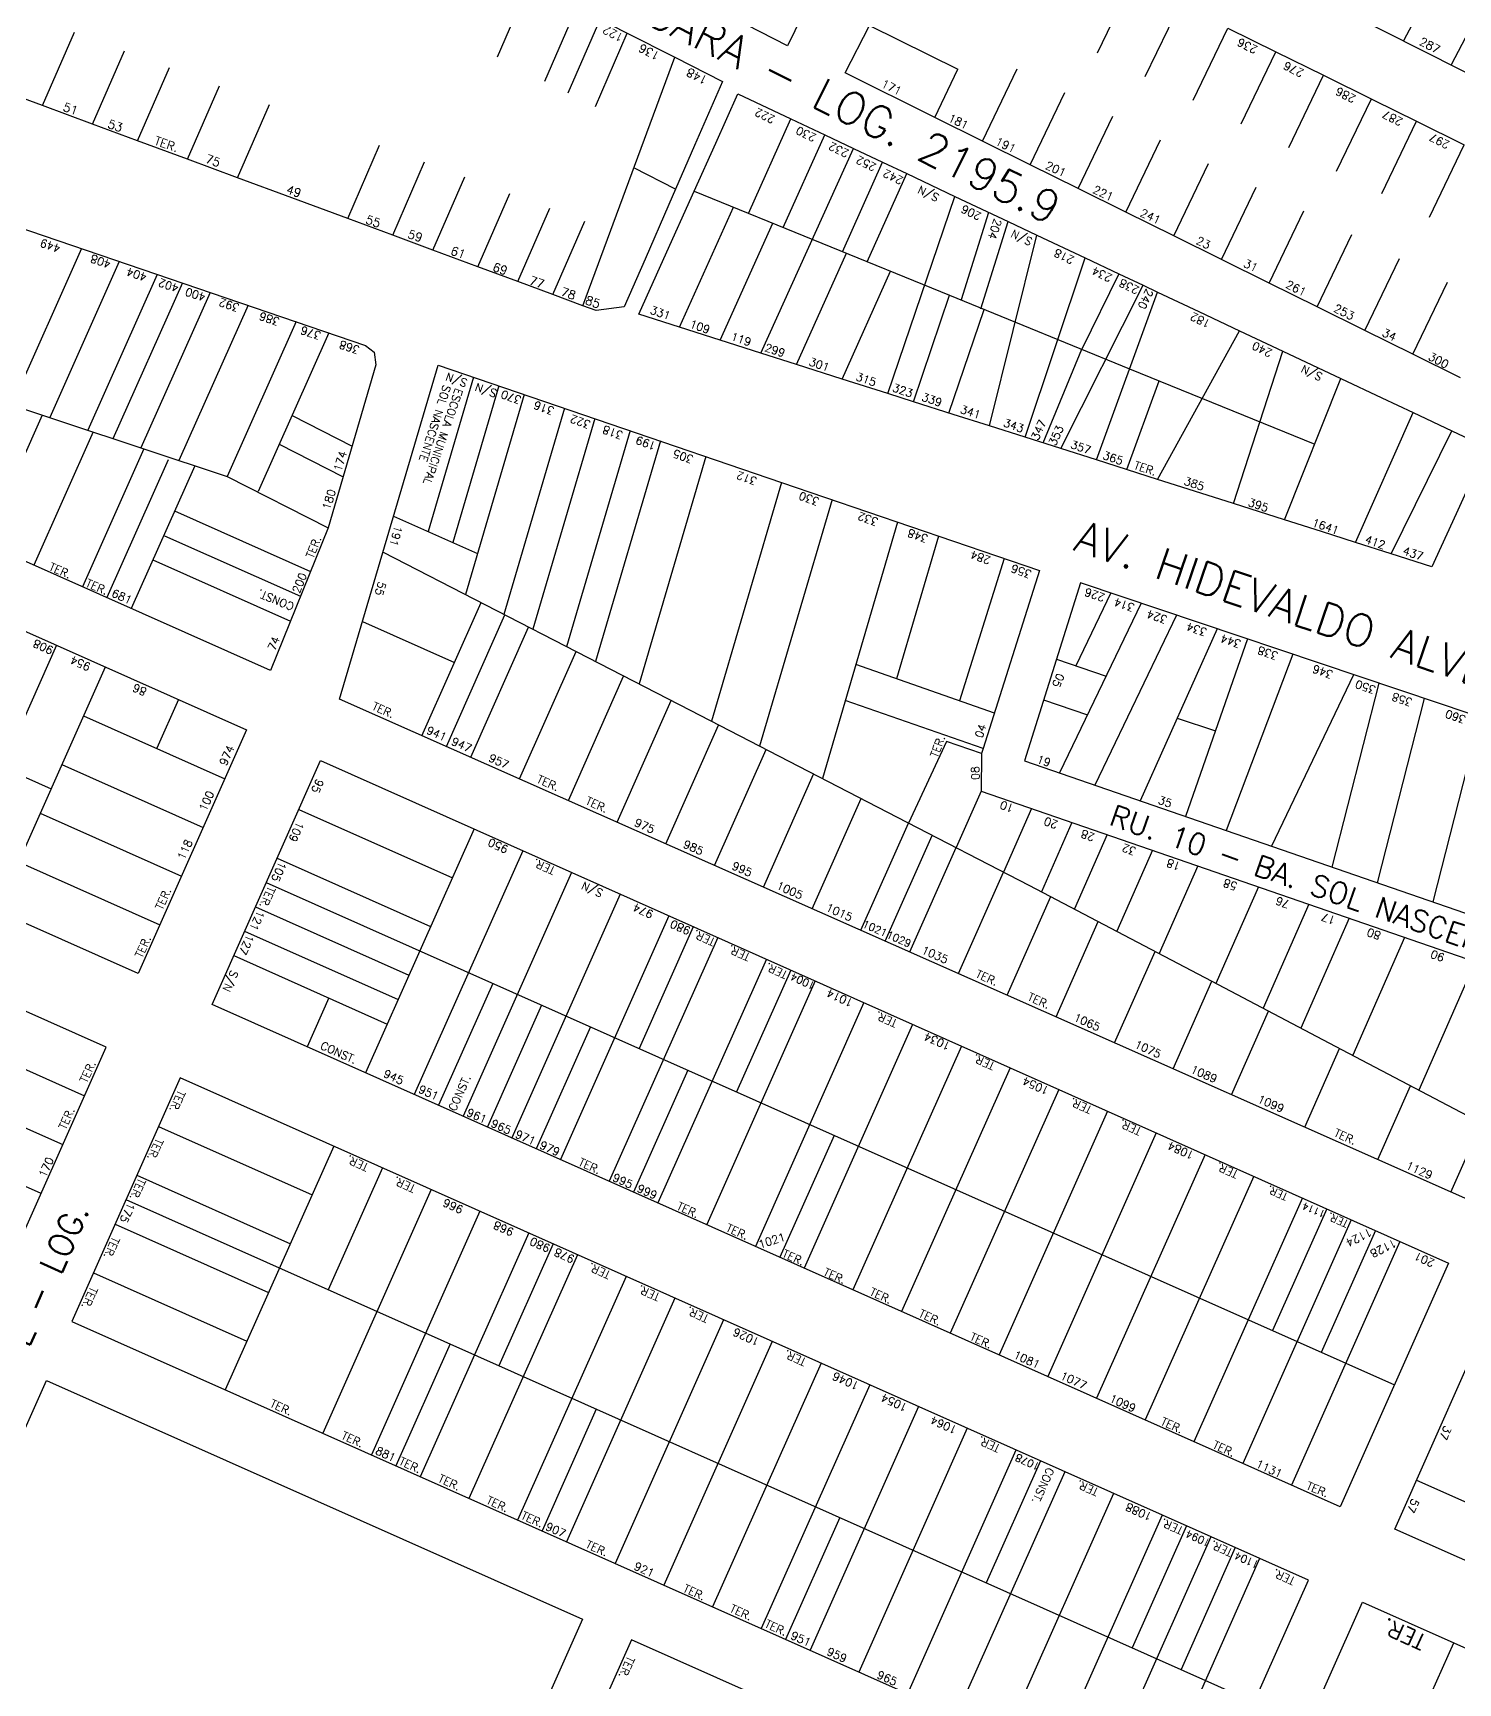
# Model space of a CAD drawing. Extents: x 714896 to 749292, y 8417558 to 8447149.
# Drawn here: x 741449.7 to 741716.8, y 8423920.4 to 8424229.7 of the extents above; entities that cross this region are included whole.
import ezdxf

# ---------------------------------------------------------------- set-up
doc = ezdxf.new("R2010")
doc.units = 0
doc.header["$MEASUREMENT"] = 0
for name, color, linetype in [('LOTE', 7, 'CONTINUOUS'), ('NUM-PORTA', 7, 'CONTINUOUS'), ('QUADRA', 6, 'CONTINUOUS'), ('TEXTO', 7, 'CONTINUOUS'), ('TEXTODERUA', 3, 'CONTINUOUS')]:
    doc.layers.add(name, color=color, linetype=linetype)
doc.styles.add('ROMANS', font='ROMANS.SHX', dxfattribs={"height": 1.5})

msp = doc.modelspace()

# ---------------------------------------------------------------- linework, layer by layer
at = {"layer": 'LOTE', "color": 7}
for p, q in [((741725.24, 8424263.74, 530.76), (741706.6, 8424228.18)), ((741734.17, 8424259.33, 530.76), (741715.53, 8424223.67)), ((741458.73, 8424189.27, 517.5), (741445.67, 8424159.94, 517.5)), ((741465.83, 8424186.85, 517.5), (741452.79, 8424157.58, 517.5)), ((741472.93, 8424184.43, 517.5), (741459.92, 8424155.22, 517.5)), ((741477.66, 8424182.82, 517.5), (741464.65, 8424153.6, 517.5)), ((741482.87, 8424181.05, 517.5), (741469.89, 8424151.91, 517.5)), ((741489.97, 8424178.63, 517.5), (741477.01, 8424149.54, 517.5)), ((741498.96, 8424175.57, 517.5), (741486.04, 8424146.55, 517.5)), ((741505.11, 8424173.47, 517.5), (741491.88, 8424143.76, 517.5)), ((741532.26, 8424165.17, 538.18), (741523.76, 8424136.23, 517.07)), ((741536.99, 8424163.56, 538.18), (741528.37, 8424134.19, 516.76)), ((741541.72, 8424161.94, 538.18), (741530.71, 8424124.44, 510.83)), ((741549.29, 8424159.35, 538.18), (741537.94, 8424120.71, 509.99)), ((741451.37, 8424158.05, 517.5), (741440.67, 8424134.01, 517.5)), ((741554.97, 8424157.41, 538.18), (741543.37, 8424117.91, 509.37)), ((741460.91, 8424154.89, 517.5), (741449.8, 8424129.94, 517.5)), ((741561.59, 8424155.15, 538.18), (741549.7, 8424114.65, 508.64)), ((741567.27, 8424153.21, 538.18), (741555.13, 8424111.85, 508.01)), ((741470.45, 8424151.72, 517.5), (741458.94, 8424125.88, 517.5)), ((741475.01, 8424149.69, 517.5), (741463.51, 8424123.84, 517.5)), ((741575.79, 8424150.3, 538.18), (741563.27, 8424107.66, 507.08)), ((741479.98, 8424148.56, 517.5), (741468.07, 8424121.81, 517.5)), ((741589.98, 8424145.45, 538.18), (741576.83, 8424100.66, 505.51)), ((741599.45, 8424142.21, 538.18), (741585.87, 8424095.99, 504.47)), ((741476.21, 8424140.08, 517.5), (741501.69, 8424128.73, 517.5)), ((741517.26, 8424139.11, 517.5), (741532.97, 8424132.14, 517.5)), ((741611.75, 8424138.01, 538.18), (741597.63, 8424089.93, 503.11)), ((741474.33, 8424135.44, 517.5), (741499.82, 8424124.09, 517.5)), ((741619.41, 8424135.39, 538.18), (741611.55, 8424108.61, 516.74)), ((741353.92, 8424132.13, 517.5), (741453.04, 8424088, 517.5)), ((741631.72, 8424131.19, 538.18), (741623.32, 8424104.51, 538.18)), ((741472.14, 8424130.94, 517.5), (741497.94, 8424119.46, 517.5)), ((741657.42, 8424122.8, 538.18), (741642.11, 8424090.98, 538.18)), ((741651.73, 8424124.72, 538.18), (741645.17, 8424111.07, 538.18)), ((741511.42, 8424119.34, 538.18), (741528.68, 8424111.69, 538.18)), ((741664.05, 8424120.57, 538.18), (741648.73, 8424088.69, 538.18)), ((741671.63, 8424118.01, 538.18), (741657.24, 8424085.75, 538.18)), ((741677.32, 8424116.09, 538.18), (741665.74, 8424082.81, 538.18)), ((741454.07, 8424114.91, 517.5), (741433.74, 8424069.23, 517.5)), ((741685.84, 8424113.22, 538.18), (741673.31, 8424080.2, 538.18)), ((741463.21, 8424110.84, 517.5), (741442.87, 8424065.16, 517.5)), ((741697.22, 8424109.39, 538.18), (741681.81, 8424077.26, 538.18)), ((741701.95, 8424107.79, 538.18), (741693.15, 8424073.35, 538.18)), ((741476.91, 8424104.74, 517.5), (741472.84, 8424095.6, 517.5)), ((741710.48, 8424104.92, 538.18), (741701.66, 8424070.41, 538.18)), ((741459.14, 8424101.7, 517.5), (741485.63, 8424089.91, 517.5)), ((741720.91, 8424101.4, 538.18), (741712.06, 8424066.82, 538.18)), ((741620.92, 8424096.88, 538.18), (741613.79, 8424081.59, 538.18)), ((741455.07, 8424092.57, 517.5), (741481.57, 8424080.77, 517.5)), ((741627.4, 8424087.6, 538.18), (741622.69, 8424076.99, 538.18)), ((741451.01, 8424083.43, 517.5), (741477.5, 8424071.64, 517.5)), ((741499.49, 8424084.15), (741528.27, 8424071.34)), ((741636.85, 8424084.33, 538.18), (741631.59, 8424072.4, 538.18)), ((741644.41, 8424081.72, 538.18), (741638.69, 8424068.73, 538.18)), ((741532.34, 8424080.48), (741512, 8424034.8)), ((741651.03, 8424079.43, 538.18), (741644.88, 8424065.49, 538.18)), ((741541.47, 8424076.41), (741521.13, 8424030.73)), ((741659.53, 8424076.5, 538.18), (741652.84, 8424061.31, 538.18)), ((741446.94, 8424074.3, 517.5), (741473.43, 8424062.5, 517.5)), ((741495.42, 8424075.02), (741524.2, 8424062.2)), ((741550.61, 8424072.34), (741530.27, 8424026.66)), ((741668.04, 8424073.56, 538.18), (741660.8, 8424057.12, 538.18)), ((741493.39, 8424070.45), (741704.88, 8423976.29)), ((741679.38, 8424069.64, 538.18), (741671.41, 8424051.55, 538.18)), ((741559.74, 8424068.27), (741539.4, 8424022.6)), ((741688.83, 8424066.38, 538.18), (741680.25, 8424046.9, 538.18)), ((741491.36, 8424065.88), (741520.13, 8424053.07)), ((741568.88, 8424064.21), (741548.54, 8424018.53)), ((741696.4, 8424063.76, 538.18), (741687.32, 8424043.18, 538.18)), ((741489.32, 8424061.31), (741518.1, 8424048.5)), ((741578.01, 8424060.14), (741557.68, 8424014.46)), ((741573.44, 8424062.17), (741563.28, 8424039.33)), ((741706.79, 8424060.17, 538.18), (741697.05, 8424038.07, 538.18)), ((741487.29, 8424056.75), (741516.07, 8424043.93)), ((741587.15, 8424056.07), (741566.81, 8424010.39)), ((741591.72, 8424054.04), (741581.55, 8424031.2)), ((741720.03, 8424055.6, 538.18), (741709.43, 8424031.56, 538.18)), ((741535.87, 8424051.54), (741525.7, 8424028.7)), ((741596.28, 8424052), (741575.95, 8424006.33)), ((741505.1, 8424048.81), (741501.04, 8424039.68)), ((741545.01, 8424047.47), (741534.84, 8424024.63)), ((741605.42, 8424047.94), (741585.08, 8424002.26)), ((741432.79, 8424042.28, 517.5), (741459.29, 8424030.49, 517.5)), ((741554.14, 8424043.4), (741543.97, 8424020.56)), ((741614.55, 8424043.87), (741594.22, 8423998.19)), ((741623.69, 8424039.8), (741603.35, 8423994.12)), ((741572.41, 8424035.27), (741562.24, 8424012.43)), ((741632.83, 8424035.73), (741612.49, 8423990.06)), ((741428.73, 8424033.15, 517.5), (741455.22, 8424021.35, 517.5)), ((741641.96, 8424031.67), (741621.62, 8423985.99)), ((741651.1, 8424027.6), (741630.76, 8423981.92)), ((741424.66, 8424024.01, 517.5), (741451.15, 8424012.22, 517.5)), ((741473.19, 8424024.71), (741501.97, 8424011.9)), ((741599.82, 8424023.06), (741589.65, 8424000.23)), ((741660.23, 8424023.53), (741639.89, 8423977.86)), ((741506.03, 8424021.03), (741485.7, 8423975.36)), ((741515.17, 8424016.97), (741505, 8423994.13)), ((741669.37, 8424019.47), (741649.03, 8423973.79)), ((741469.12, 8424015.58), (741497.9, 8424002.76)), ((741678.5, 8424015.4), (741658.17, 8423969.72)), ((741467.09, 8424011.01), (741678.57, 8423916.85)), ((741524.3, 8424012.9), (741503.97, 8423967.22)), ((741687.64, 8424011.33), (741667.3, 8423965.65)), ((741533.44, 8424008.83), (741513.1, 8423963.16)), ((741696.77, 8424007.26), (741676.44, 8423961.59)), ((741692.21, 8424009.3), (741682.04, 8423986.46)), ((741465.05, 8424006.44), (741493.83, 8423993.63)), ((741542.58, 8424004.77), (741522.24, 8423959.09)), ((741701.34, 8424005.23), (741691.17, 8423982.39)), ((741547.14, 8424002.73), (741536.97, 8423979.89)), ((741705.91, 8424003.2), (741685.57, 8423957.52)), ((741551.71, 8424000.7), (741531.37, 8423955.02)), ((741460.99, 8423997.31), (741489.76, 8423984.49)), ((741560.85, 8423996.63), (741540.51, 8423950.95)), ((741569.98, 8423992.56), (741549.64, 8423946.89)), ((741579.12, 8423988.5), (741558.78, 8423942.82)), ((741527.84, 8423983.96), (741517.67, 8423961.12)), ((741588.25, 8423984.43), (741567.92, 8423938.75)), ((741597.39, 8423980.36), (741577.05, 8423934.68)), ((741606.52, 8423976.29), (741586.19, 8423930.62)), ((741555.25, 8423971.76), (741545.08, 8423948.92)), ((741615.66, 8423972.23), (741595.32, 8423926.55)), ((741624.79, 8423968.16), (741604.46, 8423922.48)), ((741633.93, 8423964.09), (741613.59, 8423918.41)), ((741638.5, 8423962.06), (741628.33, 8423939.22)), ((741643.07, 8423960.02), (741622.73, 8423914.35)), ((741709.03, 8423958.42, 538.18), (741728.22, 8423949.91, 538.18)), ((741652.2, 8423955.96), (741631.86, 8423910.28)), ((741661.34, 8423951.89), (741641, 8423906.21)), ((741600.92, 8423951.42), (741590.75, 8423928.58)), ((741665.9, 8423949.86), (741655.74, 8423927.02)), ((741670.47, 8423947.82), (741650.13, 8423902.14)), ((741675.04, 8423945.79), (741664.87, 8423922.95)), ((741679.61, 8423943.75), (741659.27, 8423898.08)), ((741698.72, 8423889.18, 517.5), (741715.99, 8423927.96, 517.5))]:
    msp.add_line(p, q, dxfattribs=at)
at = {"layer": 'LOTE', "color": 7, "linetype": 'CONTINUOUS', "elevation": 535.3, "flags": 128}
for points in [[(741649.22, 8424225.94), (741655.72, 8424239.45)], [(741658.18, 8424221.51), (741664.69, 8424235.02)], [(741606.48, 8424231.07), (741623.03, 8424222.87)], [(741667.15, 8424217.08), (741673.65, 8424230.59)], [(741676.12, 8424212.65), (741682.62, 8424226.16)], [(741618.69, 8424213.86), (741623.03, 8424222.87)], [(741627.65, 8424209.42), (741634.16, 8424222.94)], [(741685.08, 8424208.22), (741691.58, 8424221.74)], [(741636.61, 8424204.98), (741643.12, 8424218.5)], [(741694.05, 8424203.79), (741700.55, 8424217.31)], [(741645.58, 8424200.55), (741652.08, 8424214.06)], [(741702.5, 8424199.61), (741709.01, 8424213.13)], [(741654.54, 8424196.11), (741661.04, 8424209.62)], [(741711.47, 8424195.18), (741717.97, 8424208.7)], [(741663.5, 8424191.67), (741670, 8424205.19)], [(741672.46, 8424187.23), (741678.96, 8424200.75)], [(741681.42, 8424182.79), (741687.92, 8424196.31)], [(741690.38, 8424178.35), (741696.88, 8424191.87)], [(741699.34, 8424173.91), (741705.84, 8424187.43)], [(741708.3, 8424169.47), (741714.8, 8424182.99)]]:
    msp.add_lwpolyline(points, dxfattribs=at)
at = {"layer": 'LOTE', "color": 7}
for points, elevation in [([(741536.71, 8424225.18), (741542.7, 8424238.94)], 522.42), ([(741545.63, 8424220.66), (741551.62, 8424234.42)], 522.42), ([(741550, 8424218.45), (741555.99, 8424232.2)], 522.42), ([(741451.45, 8424216.06), (741457.44, 8424229.81)], 522.42), ([(741555.08, 8424215.88), (741561.07, 8424229.63)], 522.42), ([(741460.82, 8424212.59), (741466.81, 8424226.34)], 522.42), ([(741552.72, 8424178.55), (741569.99, 8424225.11)], 522.42), ([(741469.26, 8424209.46), (741475.25, 8424223.21)], 522.42), ([(741478.64, 8424205.99), (741484.63, 8424219.74)], 522.42), ([(741488.02, 8424202.52), (741494.01, 8424216.27)], 522.42), ([(741508.65, 8424194.88), (741514.64, 8424208.63)], 522.42), ([(741517.09, 8424191.75), (741523.08, 8424205.5)], 522.42), ([(741330.04, 8424205.16), (741366.59, 8424188.89), (741375.01, 8424186.18), (741420.86, 8424166.3), (741423.89, 8424167.17), (741486.04, 8424146.55), (741505, 8424136.9)], 517.5), ([(741524.59, 8424188.97), (741530.58, 8424202.72)], 522.42), ([(741570.12, 8424200.42), (741562.3, 8424204.38)], 522.42), ([(741533.03, 8424185.85), (741539.02, 8424199.6)], 522.42), ([(741540.53, 8424183.07), (741546.52, 8424196.82)], 522.42), ([(741547.1, 8424180.64), (741553.09, 8424194.39)], 522.42), ([(741498.22, 8424157.99), (741509.49, 8424152.26)], 517.5), ([(741495.82, 8424152.6), (741507.8, 8424146.5)], 517.5), ([(741522.58, 8424097.95), (741533.66, 8424122.92)], 517.5), ([(741527.17, 8424095.95), (741538.11, 8424120.62)], 538.18), ([(741531.74, 8424093.92), (741542.56, 8424118.33)], 538.18), ([(741540.88, 8424089.87), (741551.47, 8424113.74)], 538.18), ([(741629.9, 8424102.22), (741603.9, 8424111.28)], 538.18), ([(741641.52, 8424112.33), (741650.84, 8424109.12)], 538.18), ([(741550.02, 8424085.81), (741560.37, 8424109.15)], 538.18), ([(741559.16, 8424081.76), (741569.28, 8424104.56)], 538.18), ([(741627.79, 8424095.55), (741601.92, 8424104.56)], 538.18), ([(741639.11, 8424104.7), (741647.35, 8424101.86)], 538.18), ([(741664.16, 8424101.28), (741671.33, 8424098.87)], 538.18), ([(741568.3, 8424077.7), (741578.18, 8424099.97)], 538.18), ([(741577.44, 8424073.65), (741587.08, 8424095.37)], 538.18), ([(741627.49, 8424094.6), (741620.92, 8424096.88)], 538.18), ([(741586.59, 8424069.6), (741595.98, 8424090.78)], 538.18), ([(741595.73, 8424065.54), (741604.88, 8424086.18)], 538.18), ([(741604.87, 8424061.49), (741613.79, 8424081.59)], 538.18), ([(741609.44, 8424059.46), (741618.24, 8424079.29)], 538.18), ([(741614.01, 8424057.44), (741622.69, 8424076.99)], 538.18), ([(741623.15, 8424053.38), (741631.59, 8424072.4)], 538.18), ([(741632.29, 8424049.33), (741640.49, 8424067.8)], 538.18), ([(741641.44, 8424045.27), (741649.36, 8424063.14)], 538.18), ([(741652.41, 8424040.41), (741660, 8424057.54)], 538.18), ([(741663.38, 8424035.55), (741670.65, 8424051.94)], 538.18), ([(741674.34, 8424030.68), (741681.29, 8424046.35)], 538.18), ([(741688.06, 8424024.6), (741694.6, 8424039.35)], 538.18), ([(741701.77, 8424018.52), (741707.91, 8424032.36)], 538.18), ([(741715.48, 8424012.44), (741721.21, 8424025.36)], 538.18)]:
    msp.add_lwpolyline(points, dxfattribs=dict(at, elevation=elevation))
for points in [[(741583.79, 8424195.85), (741591.74, 8424213.56)], [(741590.27, 8424193.21), (741598.07, 8424210.57)], [(741586.11, 8424169.66), (741603.5, 8424208.01)], [(741601.39, 8424188.68), (741608.92, 8424205.45)], [(741606.02, 8424186.79), (741613.44, 8424203.31)], [(741573.6, 8424200.01), (741621.47, 8424180.5)], [(741609.93, 8424162.08), (741622.49, 8424199.05)], [(741570.86, 8424174.51), (741580.96, 8424197)], [(741623.72, 8424179.69), (741628.82, 8424196.06)], [(741578.49, 8424172.09), (741588.33, 8424194)], [(741627.34, 8424177.99), (741632.44, 8424194.35)], [(741628.99, 8424156.02), (741637.86, 8424191.79)], [(741592.78, 8424167.54), (741602.14, 8424188.38)], [(741635.66, 8424153.9), (741646.91, 8424187.53)], [(741601.36, 8424164.81), (741610.42, 8424185)], [(741653.24, 8424184.54), (741646.28, 8424170.39)], [(741614.7, 8424160.57), (741621.47, 8424180.5)], [(741621.47, 8424180.5), (741633.82, 8424175.47)], [(741642.33, 8424151.77), (741657.76, 8424182.4)], [(741649, 8424149.65), (741660.47, 8424181.12)], [(741621.37, 8424158.44), (741627.96, 8424177.86)], [(741633.82, 8424175.47), (741655.23, 8424166.75)], [(741660.44, 8424146.01), (741675.85, 8424173.87)], [(741639, 8424152.83), (741646.28, 8424170.39)], [(741674.73, 8424141.46), (741683.98, 8424170.03)], [(741655.23, 8424166.75), (741689.93, 8424152.61)], [(741654.72, 8424147.83), (741660.79, 8424164.48)], [(741684.26, 8424138.43), (741694.84, 8424164.91)], [(741697.6, 8424134.19), (741708.4, 8424158.51)], [(741704.27, 8424132.06), (741715.64, 8424155.09)], [(741515.28, 8424132.39), (741572.83, 8424102.73), (741611.65, 8424082.69), (741636.33, 8424069.95), (741640.26, 8424067.92), (741671.83, 8424051.32), (741693.76, 8424039.8), (741732.18, 8424019.6), (741768.98, 8424000.25), (741785.68, 8424006.71), (741813.66, 8423984.18), (741876.8, 8423953.18), (741932.71, 8423925.74)]]:
    msp.add_lwpolyline(points, dxfattribs=at)
at = {"layer": 'QUADRA', "color": 6}
for points in [[(741480.57, 8424327.24), (741606.13, 8424264.1), (741608.6, 8424263.12), (741591.12, 8424227.27), (741491.21, 8424278.49), (741454.8, 8424297.12), (741473.29, 8424330.86), (741480.57, 8424327.24)], [(741643.74, 8424303.77), (741777.96, 8424237.75), (741759.27, 8424201.58), (741626.1, 8424268.83), (741643.74, 8424303.77)], [(741711.9, 8424129.64), (741704.27, 8424132.06), (741697.6, 8424134.19), (741691.2, 8424136.22), (741684.26, 8424138.43), (741674.73, 8424141.46), (741668.56, 8424143.43), (741660.44, 8424146.01), (741649, 8424149.65), (741642.33, 8424151.77), (741635.66, 8424153.9), (741628.99, 8424156.02), (741622.15, 8424158.19), (741614.7, 8424160.57), (741609.93, 8424162.08), (741601.36, 8424164.81), (741592.78, 8424167.54), (741586.11, 8424169.66), (741578.49, 8424172.09), (741570.86, 8424174.51), (741563.24, 8424176.94), (741567.94, 8424187.4), (741573.6, 8424200.01), (741577.65, 8424209.04), (741581.79, 8424218.25), (741591.74, 8424213.56), (741598.07, 8424210.57), (741603.5, 8424208.01), (741608.92, 8424205.45), (741613.44, 8424203.31), (741622.49, 8424199.05), (741632.44, 8424194.35), (741637.86, 8424191.79), (741646.91, 8424187.53), (741653.24, 8424184.54), (741657.76, 8424182.4), (741660.47, 8424181.12), (741668.2, 8424177.48), (741675.85, 8424173.87), (741683.98, 8424170.03), (741694.84, 8424164.91), (741702.49, 8424161.3), (741708.4, 8424158.51), (741715.64, 8424155.09), (741722.13, 8424152.03), (741716.43, 8424139.55), (741711.9, 8424129.64)], [(741694.71, 8423953.45), (741483.22, 8424047.61), (741503.56, 8424093.29), (741715.04, 8423999.13), (741694.71, 8423953.45)], [(741668.41, 8423894.01), (741688.74, 8423939.69), (741477.26, 8424033.85), (741456.92, 8423988.17), (741668.41, 8423894.01)], [(741515.27, 8423848.35), (741414.78, 8423893.09), (741452.2, 8423977.13), (741552.69, 8423932.39), (741515.27, 8423848.35)], [(741561.83, 8423928.52), (741545.56, 8423891.98), (741647.88, 8423846.43), (741664.15, 8423882.97), (741561.83, 8423928.52)]]:
    msp.add_lwpolyline(points, close=True, dxfattribs=at)
at = {"layer": 'QUADRA', "color": 6, "elevation": 517.5}
for points in [[(741277.6, 8424206.61), (741294.76, 8424245.15), (741388.68, 8424213.13), (741512.01, 8424171.12), (741513.62, 8424169.82), (741513.92, 8424167.45), (741505, 8424136.9), (741494.19, 8424110.18), (741277.6, 8424206.61)], [(741252.4, 8424149.97), (741272.73, 8424195.64), (741489.7, 8424099.04), (741469.37, 8424053.37), (741252.4, 8424149.97)], [(741443.02, 8423993.95), (741463.35, 8424039.62), (741246.39, 8424136.22), (741226.05, 8424090.55), (741443.02, 8423993.95)]]:
    msp.add_lwpolyline(points, close=True, dxfattribs=at)
at = {"layer": 'QUADRA', "color": 6}
for points, elevation in [([(741551.62, 8424234.42), (741561.07, 8424229.63), (741569.99, 8424225.11), (741578.91, 8424220.59), (741573.68, 8424208.59), (741568.87, 8424197.54), (741564.41, 8424187.3), (741560.51, 8424178.35), (741560.51, 8424178.35), (741555.22, 8424177.63), (741552.72, 8424178.55), (741547.1, 8424180.64), (741540.53, 8424183.07), (741533.03, 8424185.85), (741524.59, 8424188.97), (741517.09, 8424191.75), (741508.65, 8424194.88), (741498.19, 8424198.75), (741488.02, 8424202.52), (741478.64, 8424205.99), (741469.26, 8424209.46), (741460.82, 8424212.59), (741451.45, 8424216.06), (741442.07, 8424219.53)], 522.42), ([(741729.19, 8424006.36), (741507.13, 8424104.83), (741525.64, 8424167.44), (741589.98, 8424145.45), (741638.34, 8424128.92), (741627.79, 8424095.55), (741627.49, 8424094.6), (741627.4, 8424087.6), (741746.49, 8424046.46)], 538.18), ([(741896.68, 8423864.27), (741704.97, 8423949.28), (741725.24, 8423994.99)], 538.18), ([(741798.99, 8423595.34), (741686.09, 8423600.11), (741690.03, 8423638.63), (741694.12, 8423678.67), (741687.78, 8423689.04), (741671.99, 8423737.92), (741653.86, 8423755.19), (741652.18, 8423787.79), (741641.94, 8423792.35), (741636.25, 8423794.88), (741698.89, 8423935.57), (741834.75, 8423875.08)], 517.5)]:
    msp.add_lwpolyline(points, dxfattribs=dict(at, elevation=elevation))
at = {"layer": 'QUADRA', "color": 6, "linetype": 'CONTINUOUS', "elevation": 535.3}
for points in [[(741717.26, 8424165.04), (741708.3, 8424169.47), (741699.34, 8424173.91), (741690.38, 8424178.35), (741681.42, 8424182.79), (741672.46, 8424187.23), (741663.5, 8424191.67), (741654.54, 8424196.11), (741645.58, 8424200.55), (741636.61, 8424204.98), (741627.65, 8424209.42), (741618.69, 8424213.86), (741601.92, 8424222.17), (741606.48, 8424231.07)], [(741673.65, 8424230.59), (741682.62, 8424226.16), (741691.58, 8424221.74), (741701, 8424217.08), (741709.01, 8424213.13), (741717.97, 8424208.7)]]:
    msp.add_lwpolyline(points, dxfattribs=at)
at = {"layer": 'QUADRA', "elevation": 538.18}
msp.add_lwpolyline([(741635.5, 8424093.26), (741807.55, 8424033.83), (741818.51, 8424068.5), (741713.3, 8424103.97), (741646.04, 8424126.63)], close=True, dxfattribs=at)

# ---------------------------------------------------------------- texts
at = {"layer": 'NUM-PORTA', "color": 7, "style": 'ROMANS'}
for s, height, rotation, p in [('122', 1.555, 152.8633, (741560.52, 8424229.31)), ('136', 1.555, 152.8633, (741567.3, 8424225.88)), ('236', 1.505, 153.4534, (741679.37, 8424227.04)), ('287', 1.542, 332.8204, (741709.39, 8424227.56)), ('276', 1.504, 153.424, (741688.04, 8424222.65)), ('148', 1.555, 152.8633, (741576.25, 8424221.34)), ('171', 1.518, 333.9749, (741608.51, 8424219.67)), ('286', 1.504, 153.424, (741697.81, 8424217.83)), ('51', 1.608, 341.0203, (741455.15, 8424215.15)), ('222', 1.5, 154.0023, (741588.92, 8424213.97)), ('287', 1.504, 153.4251, (741706.6, 8424213.51)), ('53', 1.606, 341.0674, (741463.53, 8424211.97)), ('230', 1.5, 154.2502, (741596.63, 8424210.55)), ('181', 1.5, 334.6223, (741621.07, 8424213.22)), ('232', 1.5, 154.2502, (741602.77, 8424207.6)), ('191', 1.533, 334.8362, (741629.89, 8424208.82)), ('297', 1.504, 153.3996, (741715.39, 8424209.22)), ('75', 1.605, 341.108, (741481.83, 8424205.42)), ('252', 1.5, 154.2763, (741607.9, 8424205.03)), ('201', 1.533, 334.8362, (741639.29, 8424204.32)), ('242', 1.5, 154.3096, (741612.94, 8424202.52)), ('49', 1.605, 341.0955, (741497, 8424199.67)), ('S/N', 1.5, 154.3096, (741619.71, 8424199.33)), ('221', 1.533, 334.8362, (741648.17, 8424199.78)), ('206', 1.5, 154.2559, (741627.6, 8424195.83)), ('241', 1.533, 334.8384, (741657.04, 8424195.43)), ('55', 1.605, 341.1075, (741511.87, 8424194.05)), ('204', 1.5, 251.0822, (741629.89, 8424194.99)), ('449', 1.5, 161.538, (741454.96, 8424189.9, 517.5)), ('59', 1.604, 341.1362, (741519.76, 8424191.33)), ('S/N', 1.5, 154.3096, (741637.17, 8424191.09)), ('23', 1.535, 334.9115, (741667.54, 8424190.23)), ('408', 1.5, 161.5398, (741464.4, 8424186.96, 517.5)), ('61', 1.605, 341.1141, (741527.8, 8424188.2)), ('218', 1.5, 154.2559, (741645, 8424187.61)), ('31', 1.536, 334.9696, (741676.43, 8424185.94)), ('404', 1.5, 161.5346, (741471.16, 8424184.5, 517.5)), ('402', 1.5, 161.5346, (741477.13, 8424182.47, 517.5)), ('69', 1.606, 341.0787, (741535.67, 8424185.15)), ('77', 1.608, 341.0449, (741542.55, 8424182.65)), ('234', 1.5, 154.2559, (741652.11, 8424184.26)), ('400', 1.5, 161.5346, (741482.17, 8424180.75, 517.5)), ('78', 1.612, 340.9669, (741548.45, 8424180.54)), ('238', 1.5, 154.1229, (741657.2, 8424181.97)), ('240', 1.5, 244.1229, (741658.4, 8424181.86)), ('261', 1.533, 333.4687, (741684.33, 8424182.03)), ('392', 1.5, 161.5358, (741488.48, 8424178.78, 517.5)), ('85', 1.618, 340.8507, (741553.03, 8424178.94)), ('331', 1.5, 340.8125, (741565.19, 8424177.15)), ('253', 1.533, 333.4687, (741693.34, 8424177.56)), ('386', 1.5, 161.5306, (741496.03, 8424176.18, 517.5)), ('376', 1.5, 161.5201, (741503.79, 8424173.54, 517.5)), ('109', 1.5, 341.0561, (741572.61, 8424174.54)), ('182', 1.5, 154.1229, (741670.55, 8424175.67)), ('368', 1.5, 161.4605, (741511.03, 8424170.86, 517.5)), ('119', 1.5, 341.133, (741580.34, 8424172.18)), ('299', 1.5, 341.1775, (741586.69, 8424170.12)), ('240', 1.5, 154.1229, (741682.15, 8424170.19)), ('34', 1.533, 334.8681, (741702.41, 8424172.97)), ('301', 1.5, 341.1707, (741594.98, 8424167.44)), ('300', 1.528, 331.7707, (741711.06, 8424168.56)), ('S/N', 1.5, 160.2485, (741531.22, 8424164.67, 517.5)), ('315', 1.5, 341.1869, (741603.78, 8424164.66)), ('S/N', 1.5, 154.1229, (741691.56, 8424165.75)), ('S/N', 1.5, 160.2485, (741536.77, 8424162.74, 517.5)), ('370', 1.5, 160.2485, (741541.35, 8424161.46, 517.5)), ('323', 1.5, 341.1979, (741610.63, 8424162.58)), ('339', 1.5, 341.1979, (741616.11, 8424160.84)), ('316', 1.5, 160.2485, (741547.5, 8424159.43, 517.5)), ('341', 1.5, 341.1979, (741623.34, 8424158.54)), ('322', 1.5, 160.2485, (741554.32, 8424156.87, 517.5)), ('318', 1.5, 160.2485, (741560.4, 8424154.85, 517.5)), ('343', 1.5, 341.2039, (741631.44, 8424155.99)), ('347', 1.5, 65.699, (741638.09, 8424153.21)), ('353', 1.5, 65.699, (741641.35, 8424152.17)), ('199', 1.5, 160.2485, (741566.61, 8424152.86, 517.5)), ('357', 1.5, 341.2073, (741644.02, 8424151.94)), ('305', 1.5, 160.2485, (741573.6, 8424150.35, 517.5)), ('365', 1.5, 341.2028, (741650.06, 8424149.92)), ('312', 1.5, 160.2485, (741585.51, 8424146.27, 517.5)), ('385', 1.5, 341.1917, (741665.28, 8424145.11)), ('330', 1.5, 160.2485, (741597.2, 8424142.43, 517.5)), ('395', 1.5, 341.1774, (741677.31, 8424141.11)), ('332', 1.5, 160.2485, (741608.25, 8424138.63, 517.5)), ('1641', 1.5, 341.1321, (741689.29, 8424137.3)), ('348', 1.5, 160.2485, (741617.59, 8424135.47, 517.5)), ('412', 1.5, 341.0676, (741699.21, 8424134.14)), ('284', 1.5, 160.2485, (741629.34, 8424131.43, 517.5)), ('437', 1.5, 342.1705, (741706.33, 8424131.99)), ('356', 1.5, 160.2485, (741636.99, 8424128.82, 517.5)), ('226', 1.5, 161.0025, (741650.77, 8424124.45, 517.5)), ('314', 1.5, 161.0025, (741656.29, 8424122.58, 517.5)), ('324', 1.5, 161.0025, (741662.43, 8424120.32, 517.5)), ('334', 1.5, 161.0025, (741669.86, 8424117.97, 517.5)), ('344', 1.5, 161.0025, (741676.26, 8424115.77, 517.5)), ('338', 1.5, 161.0025, (741683.21, 8424113.51, 517.5)), ('05', 1.5, 247.4447, (741641.66, 8424109.8, 1055.69)), ('346', 1.5, 161.0025, (741693.51, 8424110.03, 517.5)), ('350', 1.5, 161.0025, (741701.52, 8424107.17, 517.5)), ('358', 1.5, 161.0025, (741708.37, 8424104.82, 517.5)), ('360', 1.5, 161.0025, (741718.39, 8424101.6, 517.5)), ('04', 1.5, 70.2485, (741627.59, 8424097.39, -20.68)), ('19', 1.5, 340.748, (741637.69, 8424092.95, 517.5)), ('08', 1.5, 92.8364, (741627.12, 8424089.71, 517.5)), ('10', 1.5, 160.2485, (741633.7, 8424084.93, 1035.01)), ('35', 1.5, 341.0025, (741660.43, 8424085.31, 517.5)), ('20', 1.5, 160.2485, (741641.94, 8424081.88, 1035.01)), ('28', 1.5, 160.2485, (741648.86, 8424079.52, 1035.01)), ('32', 1.5, 160.2485, (741656.58, 8424076.89, 1035.01)), ('18', 1.5, 160.2485, (741664.93, 8424074.07, 517.5)), ('58', 1.5, 160.2485, (741675.54, 8424070.32, 517.5)), ('76', 1.5, 160.2485, (741685.39, 8424066.96, 1055.69)), ('17', 1.5, 160.2485, (741693.98, 8424063.95, 517.5)), ('80', 1.5, 160.2485, (741702.48, 8424061.08, 517.5)), ('90', 1.5, 160.2485, (741714.41, 8424056.96, 517.5))]:
    msp.add_text(s, height=height, rotation=rotation, dxfattribs=at).set_placement(p)
at = {"layer": 'NUM-PORTA', "style": 'ROMANS'}
for s, height, rotation, p in [('174', 1.5, 72.671, (741507.39, 8424147.35, 517.5)), ('180', 1.5, 72.671, (741505.3, 8424140.2, 517.5)), ('191', 1.5, 254.53, (741517.5, 8424137.45, 517.5)), ('200', 1.5, 67.6422, (741499.58, 8424124.53, 517.5)), ('681', 1.5, 336.4973, (741464.24, 8424124.13, 517.5)), ('55', 1.5, 254.53, (741514.41, 8424126.96, 517.5)), ('908', 1.5, 155.643, (741453.62, 8424114.5, 517.5)), ('74', 1.5, 67.6422, (741495.01, 8424113.78, 517.5)), ('954', 1.5, 155.643, (741460.6, 8424111.4, 517.5)), ('86', 1.5, 155.643, (741471.13, 8424106.71, 517.5)), ('941', 1.5, 336.1396, (741523.26, 8424098.44)), ('947', 1.5, 336.1396, (741527.94, 8424096.36)), ('974', 1.5, 65.643, (741485.89, 8424092.21, 517.5)), ('957', 1.5, 336.1396, (741534.93, 8424093.26)), ('95', 1.5, 245.643, (741502.84, 8424090)), ('100', 1.5, 65.643, (741482.09, 8424083.67, 517.5)), ('975', 1.5, 336.1396, (741562.25, 8424081.15)), ('109', 1.5, 245.643, (741499.14, 8424082.01)), ('950', 1.5, 155.643, (741538.9, 8424077.2)), ('118', 1.5, 65.643, (741478.03, 8424074.56, 517.5)), ('985', 1.5, 336.1396, (741571.39, 8424077.09)), ('105', 1.5, 245.643, (741495.87, 8424074.55)), ('995', 1.5, 336.1396, (741580.53, 8424073.04)), ('S/N', 1.5, 155.643, (741556.69, 8424068.99)), ('1005', 1.5, 336.1396, (741588.87, 8424069.34)), ('974', 1.5, 155.643, (741566.1, 8424065.02)), ('1015', 1.5, 336.1396, (741598.16, 8424065.22)), ('121', 1.5, 245.643, (741491.78, 8424065.38)), ('980', 1.5, 155.643, (741573.05, 8424061.93)), ('1021', 1.4, 336.1396, (741605.02, 8424062.18)), ('127', 1.5, 245.643, (741489.78, 8424060.88)), ('1029', 1.4, 336.1396, (741609.51, 8424060.19)), ('1035', 1.5, 336.1396, (741616.09, 8424057.27)), ('S/N', 1.5, 245.643, (741486.82, 8424054.17)), ('1004', 1.4, 155.643, (741596.44, 8424051.61)), ('1014', 1.5, 155.643, (741603.56, 8424048.44)), ('1065', 1.5, 336.1396, (741644.6, 8424044.63)), ('1034', 1.5, 155.643, (741621.82, 8424040.3)), ('1075', 1.5, 336.1396, (741656.01, 8424039.57)), ('945', 1.5, 335.643, (741515.21, 8424034.1)), ('1089', 1.5, 336.1396, (741666.53, 8424034.91)), ('951', 1.5, 335.643, (741521.76, 8424031.18)), ('1054', 1.5, 155.643, (741640.27, 8424031.96)), ('1099', 1.5, 336.1396, (741679.08, 8424029.34)), ('961', 1.5, 335.643, (741530.78, 8424026.83)), ('965', 1.5, 335.643, (741535.35, 8424024.79)), ('971', 1.5, 335.643, (741539.91, 8424022.76)), ('979', 1.5, 335.643, (741544.48, 8424020.72)), ('1084', 1.5, 155.643, (741667.5, 8424019.84)), ('170', 1.5, 65.643, (741452.01, 8424015.03, 517.5)), ('1129', 1.5, 336.1396, (741706.9, 8424016.86)), ('995', 1.5, 335.643, (741558.16, 8424014.64)), ('999', 1.5, 335.643, (741562.73, 8424012.6)), ('966', 1.5, 155.643, (741530.46, 8424009.68)), ('1114', 1.3, 157.1813, (741692.06, 8424008.81)), ('175', 1.5, 245.643, (741467.46, 8424010.62)), ('968', 1.5, 155.643, (741539.93, 8424005.47)), ('1021', 1.5, 17.4767, (741585.92, 8424001.86)), ('1124', 1.5, 206.0624, (741700.21, 8424005.71)), ('980', 1.5, 155.643, (741546.74, 8424002.43)), ('978', 1.5, 155.643, (741551.31, 8424000.4)), ('1128', 1.5, 206.0624, (741704.78, 8424003.67)), ('201', 1.5, 155.643, (741712.57, 8423999.66)), ('1026', 1.5, 155.643, (741586.02, 8423984.91)), ('1081', 1.5, 335.643, (741633.3, 8423981.41)), ('1046', 1.5, 155.643, (741604.65, 8423976.64)), ('1077', 1.5, 335.643, (741642.09, 8423977.5)), ('1054', 1.5, 155.643, (741613.75, 8423972.59)), ('1099', 1.5, 335.643, (741651.29, 8423973.22)), ('1064', 1.5, 155.643, (741623.02, 8423968.4)), ('37', 1.5, 246.1396, (741714.27, 8423968.79, 517.5)), ('881', 1.5, 335.643, (741513.71, 8423963.42)), ('1078', 1.4, 155.643, (741638.57, 8423961.48)), ('1131', 1.5, 335.643, (741678.74, 8423960.96)), ('57', 1.5, 246.1396, (741708.2, 8423955.12, 517.5)), ('1088', 1.5, 155.643, (741659.6, 8423952.12)), ('907', 1.5, 335.643, (741545.59, 8423949.22)), ('1094', 1.4, 155.643, (741670.54, 8423947.17)), ('921', 1.5, 335.643, (741562.18, 8423941.79)), ('1104', 1.4, 155.643, (741679.68, 8423943.1)), ('951', 1.5, 335.643, (741591.54, 8423928.8)), ('959', 1.5, 335.643, (741598.31, 8423925.78)), ('965', 1.5, 335.643, (741607.71, 8423921.44))]:
    msp.add_text(s, height=height, rotation=rotation, dxfattribs=at).set_placement(p)
at = {"layer": 'TEXTO', "style": 'ROMANS'}
for s, height, rotation, p in [('TER.', 1.604, 341.1364, (741472.26, 8424208.81)), ('SOL NASCENTE', 1.5, 252.303, (741526.57, 8424163.82, 517.5)), ('ESCOLA MUNICIPAL', 1.5, 251.1916, (741528.85, 8424163.2, 517.5)), ('TER.', 1.5, 67.6422, (741502.15, 8424131.05, 517.5)), ('TER.', 1.5, 336.4973, (741452.52, 8424129.07, 517.5)), ('TER.', 1.5, 336.4973, (741459.38, 8424126.02, 517.5)), ('CONST.', 1.5, 157.6422, (741498.75, 8424122.74, 517.5)), ('TER.', 1.5, 336.1396, (741513.09, 8424102.95)), ('TER.', 1.5, 69.6122, (741619.21, 8424093.72, 517.5)), ('TER.', 1.5, 336.1396, (741543.97, 8424089.26)), ('TER.', 1.5, 336.1396, (741553.11, 8424085.2)), ('TER.', 1.5, 155.643, (741547.7, 8424073.21)), ('TER.', 1.5, 245.643, (741493.79, 8424069.89)), ('TER.', 1.5, 65.643, (741473.88, 8424065.16, 517.5)), ('TER.', 1.5, 155.643, (741577.71, 8424059.88)), ('TER.', 1.5, 65.643, (741470.09, 8424056.17, 517.5)), ('TER.', 1.5, 155.643, (741584.25, 8424057.03)), ('TER.', 1.5, 155.643, (741591.27, 8424053.71)), ('TER.', 1.5, 336.1396, (741626.24, 8424052.77)), ('TER.', 1.5, 336.1396, (741635.98, 8424048.46)), ('TER.', 1.5, 155.643, (741611.84, 8424044.61)), ('CONST.', 1.5, 335.643, (741503.39, 8424039.36)), ('TER.', 1.5, 155.643, (741630.14, 8424036.6)), ('TER.', 1.5, 65.643, (741459.74, 8424032.73, 517.5)), ('CONST.', 1.5, 65.643, (741528.85, 8424027.46)), ('TER.', 1.5, 245.643, (741476.92, 8424031.67)), ('TER.', 1.5, 155.643, (741648.32, 8424028.41)), ('TER.', 1.5, 65.643, (741455.77, 8424023.98, 517.5)), ('TER.', 1.5, 155.643, (741657.59, 8424024.39)), ('TER.', 1.5, 336.1396, (741693.42, 8424022.98)), ('TER.', 1.5, 245.643, (741472.76, 8424022.66)), ('TER.', 1.5, 155.643, (741512.73, 8424017.65)), ('TER.', 1.5, 335.643, (741551.78, 8424017.51)), ('TER.', 1.5, 155.643, (741675.75, 8424016.31)), ('TER.', 1.5, 245.643, (741469.48, 8424015.17)), ('TER.', 1.5, 155.643, (741521.53, 8424013.65)), ('TER.', 1.4, 155.643, (741685.02, 8424012.08)), ('TER.', 1.5, 335.643, (741570.21, 8424009.28)), ('TER.', 1.4, 155.643, (741696.37, 8424007.02)), ('TER.', 1.5, 335.643, (741579.44, 8424005.19)), ('TER.', 1.5, 245.643, (741464.6, 8424004.22)), ('TER.', 1.5, 335.643, (741589.98, 8424000.36)), ('TER.', 1.5, 155.643, (741558.08, 8423997.47)), ('TER.', 1.5, 335.643, (741597.71, 8423996.92)), ('TER.', 1.5, 155.643, (741567.35, 8423993.31)), ('TER.', 1.5, 245.643, (741460.45, 8423994.82)), ('TER.', 1.5, 335.643, (741606.36, 8423993.21)), ('TER.', 1.5, 155.643, (741576.48, 8423989.29)), ('TER.', 1.5, 335.643, (741615.59, 8423989.12)), ('TER.', 1.5, 335.643, (741625.16, 8423984.8)), ('TER.', 1.5, 155.643, (741594.75, 8423981.15)), ('TER.', 1.5, 335.643, (741493.94, 8423972.27)), ('TER.', 1.5, 335.643, (741660.94, 8423968.92)), ('TER.', 1.5, 335.643, (741507.31, 8423966.28)), ('TER.', 1.5, 155.643, (741631.11, 8423964.98)), ('TER.', 1.5, 335.643, (741670.68, 8423964.52)), ('TER.', 1.5, 335.643, (741518.12, 8423961.46)), ('TER.', 1.5, 335.643, (741525.48, 8423958.2)), ('CONST.', 1.5, 245.643, (741639.78, 8423960.96)), ('TER.', 1.5, 155.643, (741649.58, 8423956.76)), ('TER.', 1.5, 337.8231, (741688.22, 8423956.8)), ('TER.', 1.5, 335.643, (741534.5, 8423954.15)), ('TER.', 1.5, 335.643, (741541.03, 8423951.28)), ('TER.', 1.5, 155.643, (741665.4, 8423949.57)), ('TER.', 1.5, 335.643, (741553.14, 8423945.88)), ('TER.', 1.5, 155.643, (741674.69, 8423945.44)), ('TER.', 1.5, 155.643, (741686.4, 8423940.11)), ('TER.', 1.5, 335.643, (741571.41, 8423937.61)), ('TER.', 1.5, 335.643, (741580.16, 8423933.86)), ('TER.', 1.5, 335.643, (741586.71, 8423930.97)), ('TER.', 3, 155.643, (741711.12, 8423929.24, 517.5)), ('TER.', 1.5, 245.643, (741561.15, 8423925.58))]:
    msp.add_text(s, height=height, rotation=rotation, dxfattribs=at).set_placement(p)
at = {"layer": 'TEXTO', "color": 7, "style": 'ROMANS'}
msp.add_text('TER.', height=1.5, rotation=341.2028, dxfattribs=at).set_placement((741655.94, 8424148.05))
at = {"layer": 'TEXTODERUA', "style": 'ROMANS'}
for s, height, rotation, p in [('AV. GENESIO PINTO PAUDARCO - LOG. 2145.2', 6, 63.0242, (741408.96, 8424226.26)), ('RU.07 ALTO CAICARA-LOG.2160.6', 6, 333.4259, (741706.31, 8424275.35)), ('RU. 09 - ALTO CAICARA - LOG. 2195.9', 6, 333.4259, (741494.29, 8424266.61)), ('AV. HIDEVALDO ALVES BOA SORTE - LOG. 2102.9', 6, 341.3141, (741644.47, 8424132.82)), ('RU. 10 - BA. SOL NASCENTE - LOG.2100.2  ', 4, 340.9225, (741651.13, 8424081.34)), ('RU. O - LOT. LIBERDADE - LOG.', 4.5, 66.1953, (741419.57, 8423916.75))]:
    msp.add_text(s, height=height, rotation=rotation, dxfattribs=at).set_placement(p)

doc.saveas('drawing.dxf')
